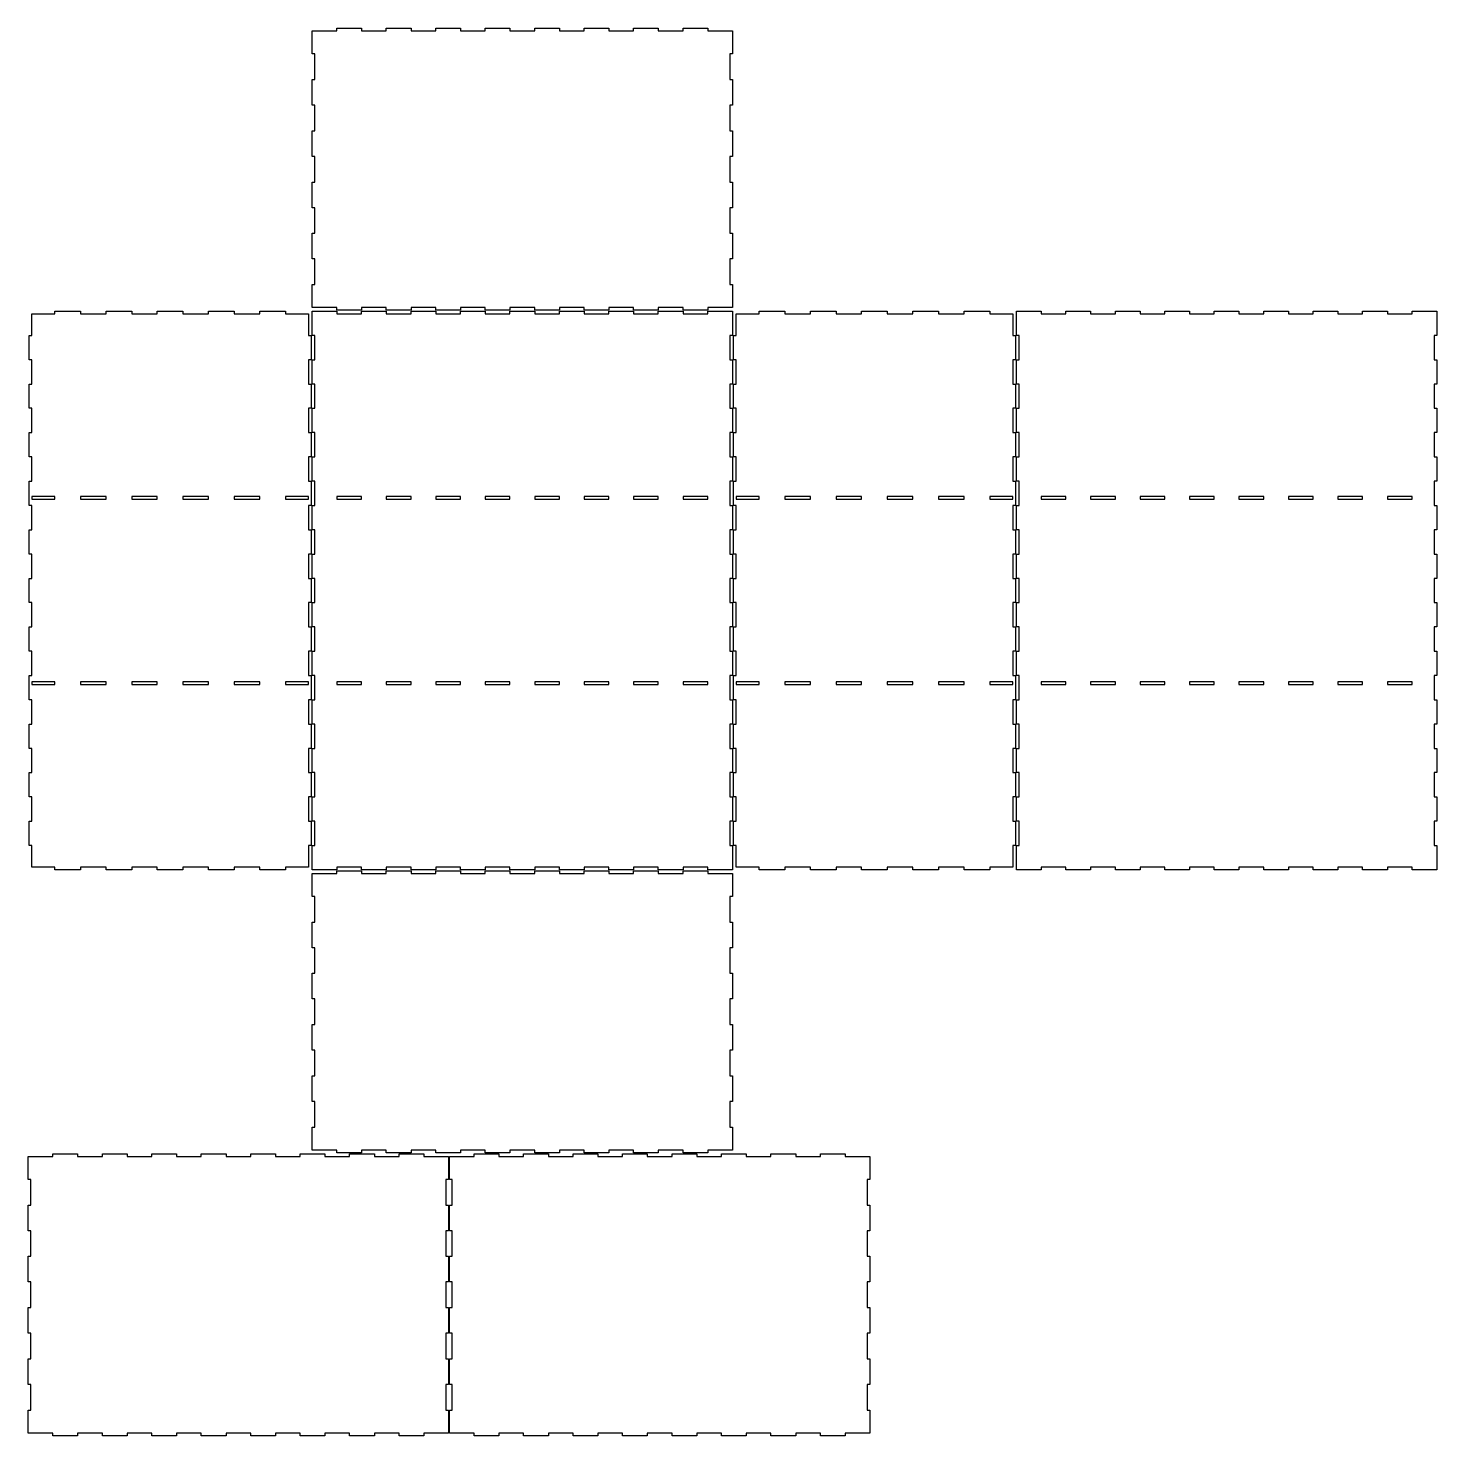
# Model space of a CAD drawing. Extents: x 0 to 1528, y -1231 to 296.
import ezdxf

# ---------------------------------------------------------------- set-up
doc = ezdxf.new("R2010")
doc.units = 0
doc.layers.add('Layer_1', color=7, linetype='CONTINUOUS')

msp = doc.modelspace()

# ---------------------------------------------------------------- linework, layer by layer
at = {"layer": 'Layer_1', "color": 7}
for points in [[(308, 293), (334.823529, 293), (334.823529, 296), (361.647059, 296), (361.647059, 293), (388.470588, 293), (388.470588, 296), (415.294118, 296), (415.294118, 293), (442.117647, 293), (442.117647, 296), (468.941176, 296), (468.941176, 293), (495.764706, 293), (495.764706, 296), (522.588235, 296), (522.588235, 293), (549.411765, 293), (549.411765, 296), (576.235294, 296), (576.235294, 293), (603.058824, 293), (603.058824, 296), (629.882353, 296), (629.882353, 293), (656.705882, 293), (656.705882, 296), (683.529412, 296), (683.529412, 293), (710.352941, 293), (710.352941, 296), (737.176471, 296), (737.176471, 293), (764, 293), (764, 268.181818), (761, 268.181818), (761, 240.363636), (764, 240.363636), (764, 212.545455), (761, 212.545455), (761, 184.727273), (764, 184.727273), (764, 156.909091), (761, 156.909091), (761, 129.090909), (764, 129.090909), (764, 101.272727), (761, 101.272727), (761, 73.454545), (764, 73.454545), (764, 45.636364), (761, 45.636364), (761, 17.818182), (764, 17.818182), (764, -7), (737.176471, -7), (737.176471, -10), (710.352941, -10), (710.352941, -7), (683.529412, -7), (683.529412, -10), (656.705882, -10), (656.705882, -7), (629.882353, -7), (629.882353, -10), (603.058824, -10), (603.058824, -7), (576.235294, -7), (576.235294, -10), (549.411765, -10), (549.411765, -7), (522.588235, -7), (522.588235, -10), (495.764706, -10), (495.764706, -7), (468.941176, -7), (468.941176, -10), (442.117647, -10), (442.117647, -7), (415.294118, -7), (415.294118, -10), (388.470588, -10), (388.470588, -7), (361.647059, -7), (361.647059, -10), (334.823529, -10), (334.823529, -7), (308, -7), (308, 17.818182), (311, 17.818182), (311, 45.636364), (308, 45.636364), (308, 73.454545), (311, 73.454545), (311, 101.272727), (308, 101.272727), (308, 129.090909), (311, 129.090909), (311, 156.909091), (308, 156.909091), (308, 184.727273), (311, 184.727273), (311, 212.545455), (308, 212.545455), (308, 240.363636), (311, 240.363636), (311, 268.181818), (308, 268.181818), (308, 293)], [(4, -14), (28.818182, -14), (28.818182, -11), (56.636364, -11), (56.636364, -14), (84.454545, -14), (84.454545, -11), (112.272727, -11), (112.272727, -14), (140.090909, -14), (140.090909, -11), (167.909091, -11), (167.909091, -14), (195.727273, -14), (195.727273, -11), (223.545455, -11), (223.545455, -14), (251.363636, -14), (251.363636, -11), (279.181818, -11), (279.181818, -14), (304, -14), (304, -37.347826), (307, -37.347826), (307, -63.695652), (304, -63.695652), (304, -90.043478), (307, -90.043478), (307, -116.391304), (304, -116.391304), (304, -142.73913), (307, -142.73913), (307, -169.086957), (304, -169.086957), (304, -195.434783), (307, -195.434783), (307, -221.782609), (304, -221.782609), (304, -248.130435), (307, -248.130435), (307, -274.478261), (304, -274.478261), (304, -300.826087), (307, -300.826087), (307, -327.173913), (304, -327.173913), (304, -353.521739), (307, -353.521739), (307, -379.869565), (304, -379.869565), (304, -406.217391), (307, -406.217391), (307, -432.565217), (304, -432.565217), (304, -458.913043), (307, -458.913043), (307, -485.26087), (304, -485.26087), (304, -511.608696), (307, -511.608696), (307, -537.956522), (304, -537.956522), (304, -564.304348), (307, -564.304348), (307, -590.652174), (304, -590.652174), (304, -614), (279.181818, -614), (279.181818, -617), (251.363636, -617), (251.363636, -614), (223.545455, -614), (223.545455, -617), (195.727273, -617), (195.727273, -614), (167.909091, -614), (167.909091, -617), (140.090909, -617), (140.090909, -614), (112.272727, -614), (112.272727, -617), (84.454545, -617), (84.454545, -614), (56.636364, -614), (56.636364, -617), (28.818182, -617), (28.818182, -614), (4, -614), (4, -590.652174), (1, -590.652174), (1, -564.304348), (4, -564.304348), (4, -537.956522), (1, -537.956522), (1, -511.608696), (4, -511.608696), (4, -485.26087), (1, -485.26087), (1, -458.913043), (4, -458.913043), (4, -432.565217), (1, -432.565217), (1, -406.217391), (4, -406.217391), (4, -379.869565), (1, -379.869565), (1, -353.521739), (4, -353.521739), (4, -327.173913), (1, -327.173913), (1, -300.826087), (4, -300.826087), (4, -274.478261), (1, -274.478261), (1, -248.130435), (4, -248.130435), (4, -221.782609), (1, -221.782609), (1, -195.434783), (4, -195.434783), (4, -169.086957), (1, -169.086957), (1, -142.73913), (4, -142.73913), (4, -116.391304), (1, -116.391304), (1, -90.043478), (4, -90.043478), (4, -63.695652), (1, -63.695652), (1, -37.347826), (4, -37.347826), (4, -14)], [(308, -11), (334.823529, -11), (334.823529, -14), (361.647059, -14), (361.647059, -11), (388.470588, -11), (388.470588, -14), (415.294118, -14), (415.294118, -11), (442.117647, -11), (442.117647, -14), (468.941176, -14), (468.941176, -11), (495.764706, -11), (495.764706, -14), (522.588235, -14), (522.588235, -11), (549.411765, -11), (549.411765, -14), (576.235294, -14), (576.235294, -11), (603.058824, -11), (603.058824, -14), (629.882353, -14), (629.882353, -11), (656.705882, -11), (656.705882, -14), (683.529412, -14), (683.529412, -11), (710.352941, -11), (710.352941, -14), (737.176471, -14), (737.176471, -11), (764, -11), (764, -37.347826), (761, -37.347826), (761, -63.695652), (764, -63.695652), (764, -90.043478), (761, -90.043478), (761, -116.391304), (764, -116.391304), (764, -142.73913), (761, -142.73913), (761, -169.086957), (764, -169.086957), (764, -195.434783), (761, -195.434783), (761, -221.782609), (764, -221.782609), (764, -248.130435), (761, -248.130435), (761, -274.478261), (764, -274.478261), (764, -300.826087), (761, -300.826087), (761, -327.173913), (764, -327.173913), (764, -353.521739), (761, -353.521739), (761, -379.869565), (764, -379.869565), (764, -406.217391), (761, -406.217391), (761, -432.565217), (764, -432.565217), (764, -458.913043), (761, -458.913043), (761, -485.26087), (764, -485.26087), (764, -511.608696), (761, -511.608696), (761, -537.956522), (764, -537.956522), (764, -564.304348), (761, -564.304348), (761, -590.652174), (764, -590.652174), (764, -617), (737.176471, -617), (737.176471, -614), (710.352941, -614), (710.352941, -617), (683.529412, -617), (683.529412, -614), (656.705882, -614), (656.705882, -617), (629.882353, -617), (629.882353, -614), (603.058824, -614), (603.058824, -617), (576.235294, -617), (576.235294, -614), (549.411765, -614), (549.411765, -617), (522.588235, -617), (522.588235, -614), (495.764706, -614), (495.764706, -617), (468.941176, -617), (468.941176, -614), (442.117647, -614), (442.117647, -617), (415.294118, -617), (415.294118, -614), (388.470588, -614), (388.470588, -617), (361.647059, -617), (361.647059, -614), (334.823529, -614), (334.823529, -617), (308, -617), (308, -590.652174), (311, -590.652174), (311, -564.304348), (308, -564.304348), (308, -537.956522), (311, -537.956522), (311, -511.608696), (308, -511.608696), (308, -485.26087), (311, -485.26087), (311, -458.913043), (308, -458.913043), (308, -432.565217), (311, -432.565217), (311, -406.217391), (308, -406.217391), (308, -379.869565), (311, -379.869565), (311, -353.521739), (308, -353.521739), (308, -327.173913), (311, -327.173913), (311, -300.826087), (308, -300.826087), (308, -274.478261), (311, -274.478261), (311, -248.130435), (308, -248.130435), (308, -221.782609), (311, -221.782609), (311, -195.434783), (308, -195.434783), (308, -169.086957), (311, -169.086957), (311, -142.73913), (308, -142.73913), (308, -116.391304), (311, -116.391304), (311, -90.043478), (308, -90.043478), (308, -63.695652), (311, -63.695652), (311, -37.347826), (308, -37.347826), (308, -11)], [(768, -14), (792.818182, -14), (792.818182, -11), (820.636364, -11), (820.636364, -14), (848.454545, -14), (848.454545, -11), (876.272727, -11), (876.272727, -14), (904.090909, -14), (904.090909, -11), (931.909091, -11), (931.909091, -14), (959.727273, -14), (959.727273, -11), (987.545455, -11), (987.545455, -14), (1015.363636, -14), (1015.363636, -11), (1043.181818, -11), (1043.181818, -14), (1068, -14), (1068, -37.347826), (1071, -37.347826), (1071, -63.695652), (1068, -63.695652), (1068, -90.043478), (1071, -90.043478), (1071, -116.391304), (1068, -116.391304), (1068, -142.73913), (1071, -142.73913), (1071, -169.086957), (1068, -169.086957), (1068, -195.434783), (1071, -195.434783), (1071, -221.782609), (1068, -221.782609), (1068, -248.130435), (1071, -248.130435), (1071, -274.478261), (1068, -274.478261), (1068, -300.826087), (1071, -300.826087), (1071, -327.173913), (1068, -327.173913), (1068, -353.521739), (1071, -353.521739), (1071, -379.869565), (1068, -379.869565), (1068, -406.217391), (1071, -406.217391), (1071, -432.565217), (1068, -432.565217), (1068, -458.913043), (1071, -458.913043), (1071, -485.26087), (1068, -485.26087), (1068, -511.608696), (1071, -511.608696), (1071, -537.956522), (1068, -537.956522), (1068, -564.304348), (1071, -564.304348), (1071, -590.652174), (1068, -590.652174), (1068, -614), (1043.181818, -614), (1043.181818, -617), (1015.363636, -617), (1015.363636, -614), (987.545455, -614), (987.545455, -617), (959.727273, -617), (959.727273, -614), (931.909091, -614), (931.909091, -617), (904.090909, -617), (904.090909, -614), (876.272727, -614), (876.272727, -617), (848.454545, -617), (848.454545, -614), (820.636364, -614), (820.636364, -617), (792.818182, -617), (792.818182, -614), (768, -614), (768, -590.652174), (765, -590.652174), (765, -564.304348), (768, -564.304348), (768, -537.956522), (765, -537.956522), (765, -511.608696), (768, -511.608696), (768, -485.26087), (765, -485.26087), (765, -458.913043), (768, -458.913043), (768, -432.565217), (765, -432.565217), (765, -406.217391), (768, -406.217391), (768, -379.869565), (765, -379.869565), (765, -353.521739), (768, -353.521739), (768, -327.173913), (765, -327.173913), (765, -300.826087), (768, -300.826087), (768, -274.478261), (765, -274.478261), (765, -248.130435), (768, -248.130435), (768, -221.782609), (765, -221.782609), (765, -195.434783), (768, -195.434783), (768, -169.086957), (765, -169.086957), (765, -142.73913), (768, -142.73913), (768, -116.391304), (765, -116.391304), (765, -90.043478), (768, -90.043478), (768, -63.695652), (765, -63.695652), (765, -37.347826), (768, -37.347826), (768, -14)], [(1072, -11), (1098.823529, -11), (1098.823529, -14), (1125.647059, -14), (1125.647059, -11), (1152.470588, -11), (1152.470588, -14), (1179.294118, -14), (1179.294118, -11), (1206.117647, -11), (1206.117647, -14), (1232.941176, -14), (1232.941176, -11), (1259.764706, -11), (1259.764706, -14), (1286.588235, -14), (1286.588235, -11), (1313.411765, -11), (1313.411765, -14), (1340.235294, -14), (1340.235294, -11), (1367.058824, -11), (1367.058824, -14), (1393.882353, -14), (1393.882353, -11), (1420.705882, -11), (1420.705882, -14), (1447.529412, -14), (1447.529412, -11), (1474.352941, -11), (1474.352941, -14), (1501.176471, -14), (1501.176471, -11), (1528, -11), (1528, -37.347826), (1525, -37.347826), (1525, -63.695652), (1528, -63.695652), (1528, -90.043478), (1525, -90.043478), (1525, -116.391304), (1528, -116.391304), (1528, -142.73913), (1525, -142.73913), (1525, -169.086957), (1528, -169.086957), (1528, -195.434783), (1525, -195.434783), (1525, -221.782609), (1528, -221.782609), (1528, -248.130435), (1525, -248.130435), (1525, -274.478261), (1528, -274.478261), (1528, -300.826087), (1525, -300.826087), (1525, -327.173913), (1528, -327.173913), (1528, -353.521739), (1525, -353.521739), (1525, -379.869565), (1528, -379.869565), (1528, -406.217391), (1525, -406.217391), (1525, -432.565217), (1528, -432.565217), (1528, -458.913043), (1525, -458.913043), (1525, -485.26087), (1528, -485.26087), (1528, -511.608696), (1525, -511.608696), (1525, -537.956522), (1528, -537.956522), (1528, -564.304348), (1525, -564.304348), (1525, -590.652174), (1528, -590.652174), (1528, -617), (1501.176471, -617), (1501.176471, -614), (1474.352941, -614), (1474.352941, -617), (1447.529412, -617), (1447.529412, -614), (1420.705882, -614), (1420.705882, -617), (1393.882353, -617), (1393.882353, -614), (1367.058824, -614), (1367.058824, -617), (1340.235294, -617), (1340.235294, -614), (1313.411765, -614), (1313.411765, -617), (1286.588235, -617), (1286.588235, -614), (1259.764706, -614), (1259.764706, -617), (1232.941176, -617), (1232.941176, -614), (1206.117647, -614), (1206.117647, -617), (1179.294118, -617), (1179.294118, -614), (1152.470588, -614), (1152.470588, -617), (1125.647059, -617), (1125.647059, -614), (1098.823529, -614), (1098.823529, -617), (1072, -617), (1072, -590.652174), (1075, -590.652174), (1075, -564.304348), (1072, -564.304348), (1072, -537.956522), (1075, -537.956522), (1075, -511.608696), (1072, -511.608696), (1072, -485.26087), (1075, -485.26087), (1075, -458.913043), (1072, -458.913043), (1072, -432.565217), (1075, -432.565217), (1075, -406.217391), (1072, -406.217391), (1072, -379.869565), (1075, -379.869565), (1075, -353.521739), (1072, -353.521739), (1072, -327.173913), (1075, -327.173913), (1075, -300.826087), (1072, -300.826087), (1072, -274.478261), (1075, -274.478261), (1075, -248.130435), (1072, -248.130435), (1072, -221.782609), (1075, -221.782609), (1075, -195.434783), (1072, -195.434783), (1072, -169.086957), (1075, -169.086957), (1075, -142.73913), (1072, -142.73913), (1072, -116.391304), (1075, -116.391304), (1075, -90.043478), (1072, -90.043478), (1072, -63.695652), (1075, -63.695652), (1075, -37.347826), (1072, -37.347826), (1072, -11)], [(4, -215), (28.818182, -215), (28.818182, -212), (4, -212), (4, -215)], [(56.636364, -215), (84.454545, -215), (84.454545, -212), (56.636364, -212), (56.636364, -215)], [(112.272727, -215), (140.090909, -215), (140.090909, -212), (112.272727, -212), (112.272727, -215)], [(167.909091, -215), (195.727273, -215), (195.727273, -212), (167.909091, -212), (167.909091, -215)], [(223.545455, -215), (251.363636, -215), (251.363636, -212), (223.545455, -212), (223.545455, -215)], [(279.181818, -215), (304, -215), (304, -212), (279.181818, -212), (279.181818, -215)], [(334.823529, -215), (361.647059, -215), (361.647059, -212), (334.823529, -212), (334.823529, -215)], [(388.470588, -215), (415.294118, -215), (415.294118, -212), (388.470588, -212), (388.470588, -215)], [(442.117647, -215), (468.941176, -215), (468.941176, -212), (442.117647, -212), (442.117647, -215)], [(495.764706, -215), (522.588235, -215), (522.588235, -212), (495.764706, -212), (495.764706, -215)], [(549.411765, -215), (576.235294, -215), (576.235294, -212), (549.411765, -212), (549.411765, -215)], [(603.058824, -215), (629.882353, -215), (629.882353, -212), (603.058824, -212), (603.058824, -215)], [(656.705882, -215), (683.529412, -215), (683.529412, -212), (656.705882, -212), (656.705882, -215)], [(710.352941, -215), (737.176471, -215), (737.176471, -212), (710.352941, -212), (710.352941, -215)], [(768, -215), (792.818182, -215), (792.818182, -212), (768, -212), (768, -215)], [(820.636364, -215), (848.454545, -215), (848.454545, -212), (820.636364, -212), (820.636364, -215)], [(876.272727, -215), (904.090909, -215), (904.090909, -212), (876.272727, -212), (876.272727, -215)], [(931.909091, -215), (959.727273, -215), (959.727273, -212), (931.909091, -212), (931.909091, -215)], [(987.545455, -215), (1015.363636, -215), (1015.363636, -212), (987.545455, -212), (987.545455, -215)], [(1043.181818, -215), (1068, -215), (1068, -212), (1043.181818, -212), (1043.181818, -215)], [(1098.823529, -215), (1125.647059, -215), (1125.647059, -212), (1098.823529, -212), (1098.823529, -215)], [(1152.470588, -215), (1179.294118, -215), (1179.294118, -212), (1152.470588, -212), (1152.470588, -215)], [(1206.117647, -215), (1232.941176, -215), (1232.941176, -212), (1206.117647, -212), (1206.117647, -215)], [(1259.764706, -215), (1286.588235, -215), (1286.588235, -212), (1259.764706, -212), (1259.764706, -215)], [(1313.411765, -215), (1340.235294, -215), (1340.235294, -212), (1313.411765, -212), (1313.411765, -215)], [(1367.058824, -215), (1393.882353, -215), (1393.882353, -212), (1367.058824, -212), (1367.058824, -215)], [(1420.705882, -215), (1447.529412, -215), (1447.529412, -212), (1420.705882, -212), (1420.705882, -215)], [(1474.352941, -215), (1501.176471, -215), (1501.176471, -212), (1474.352941, -212), (1474.352941, -215)], [(4, -416), (28.818182, -416), (28.818182, -413), (4, -413), (4, -416)], [(56.636364, -416), (84.454545, -416), (84.454545, -413), (56.636364, -413), (56.636364, -416)], [(112.272727, -416), (140.090909, -416), (140.090909, -413), (112.272727, -413), (112.272727, -416)], [(167.909091, -416), (195.727273, -416), (195.727273, -413), (167.909091, -413), (167.909091, -416)], [(223.545455, -416), (251.363636, -416), (251.363636, -413), (223.545455, -413), (223.545455, -416)], [(279.181818, -416), (304, -416), (304, -413), (279.181818, -413), (279.181818, -416)], [(334.823529, -416), (361.647059, -416), (361.647059, -413), (334.823529, -413), (334.823529, -416)], [(388.470588, -416), (415.294118, -416), (415.294118, -413), (388.470588, -413), (388.470588, -416)], [(442.117647, -416), (468.941176, -416), (468.941176, -413), (442.117647, -413), (442.117647, -416)], [(495.764706, -416), (522.588235, -416), (522.588235, -413), (495.764706, -413), (495.764706, -416)], [(549.411765, -416), (576.235294, -416), (576.235294, -413), (549.411765, -413), (549.411765, -416)], [(603.058824, -416), (629.882353, -416), (629.882353, -413), (603.058824, -413), (603.058824, -416)], [(656.705882, -416), (683.529412, -416), (683.529412, -413), (656.705882, -413), (656.705882, -416)], [(710.352941, -416), (737.176471, -416), (737.176471, -413), (710.352941, -413), (710.352941, -416)], [(768, -416), (792.818182, -416), (792.818182, -413), (768, -413), (768, -416)], [(820.636364, -416), (848.454545, -416), (848.454545, -413), (820.636364, -413), (820.636364, -416)], [(876.272727, -416), (904.090909, -416), (904.090909, -413), (876.272727, -413), (876.272727, -416)], [(931.909091, -416), (959.727273, -416), (959.727273, -413), (931.909091, -413), (931.909091, -416)], [(987.545455, -416), (1015.363636, -416), (1015.363636, -413), (987.545455, -413), (987.545455, -416)], [(1043.181818, -416), (1068, -416), (1068, -413), (1043.181818, -413), (1043.181818, -416)], [(1098.823529, -416), (1125.647059, -416), (1125.647059, -413), (1098.823529, -413), (1098.823529, -416)], [(1152.470588, -416), (1179.294118, -416), (1179.294118, -413), (1152.470588, -413), (1152.470588, -416)], [(1206.117647, -416), (1232.941176, -416), (1232.941176, -413), (1206.117647, -413), (1206.117647, -416)], [(1259.764706, -416), (1286.588235, -416), (1286.588235, -413), (1259.764706, -413), (1259.764706, -416)], [(1313.411765, -416), (1340.235294, -416), (1340.235294, -413), (1313.411765, -413), (1313.411765, -416)], [(1367.058824, -416), (1393.882353, -416), (1393.882353, -413), (1367.058824, -413), (1367.058824, -416)], [(1420.705882, -416), (1447.529412, -416), (1447.529412, -413), (1420.705882, -413), (1420.705882, -416)], [(1474.352941, -416), (1501.176471, -416), (1501.176471, -413), (1474.352941, -413), (1474.352941, -416)], [(308, -621), (334.823529, -621), (334.823529, -618), (361.647059, -618), (361.647059, -621), (388.470588, -621), (388.470588, -618), (415.294118, -618), (415.294118, -621), (442.117647, -621), (442.117647, -618), (468.941176, -618), (468.941176, -621), (495.764706, -621), (495.764706, -618), (522.588235, -618), (522.588235, -621), (549.411765, -621), (549.411765, -618), (576.235294, -618), (576.235294, -621), (603.058824, -621), (603.058824, -618), (629.882353, -618), (629.882353, -621), (656.705882, -621), (656.705882, -618), (683.529412, -618), (683.529412, -621), (710.352941, -621), (710.352941, -618), (737.176471, -618), (737.176471, -621), (764, -621), (764, -645.818182), (761, -645.818182), (761, -673.636364), (764, -673.636364), (764, -701.454545), (761, -701.454545), (761, -729.272727), (764, -729.272727), (764, -757.090909), (761, -757.090909), (761, -784.909091), (764, -784.909091), (764, -812.727273), (761, -812.727273), (761, -840.545455), (764, -840.545455), (764, -868.363636), (761, -868.363636), (761, -896.181818), (764, -896.181818), (764, -921), (737.176471, -921), (737.176471, -924), (710.352941, -924), (710.352941, -921), (683.529412, -921), (683.529412, -924), (656.705882, -924), (656.705882, -921), (629.882353, -921), (629.882353, -924), (603.058824, -924), (603.058824, -921), (576.235294, -921), (576.235294, -924), (549.411765, -924), (549.411765, -921), (522.588235, -921), (522.588235, -924), (495.764706, -924), (495.764706, -921), (468.941176, -921), (468.941176, -924), (442.117647, -924), (442.117647, -921), (415.294118, -921), (415.294118, -924), (388.470588, -924), (388.470588, -921), (361.647059, -921), (361.647059, -924), (334.823529, -924), (334.823529, -921), (308, -921), (308, -896.181818), (311, -896.181818), (311, -868.363636), (308, -868.363636), (308, -840.545455), (311, -840.545455), (311, -812.727273), (308, -812.727273), (308, -784.909091), (311, -784.909091), (311, -757.090909), (308, -757.090909), (308, -729.272727), (311, -729.272727), (311, -701.454545), (308, -701.454545), (308, -673.636364), (311, -673.636364), (311, -645.818182), (308, -645.818182), (308, -621)], [(0, -928), (26.823529, -928), (26.823529, -925), (53.647059, -925), (53.647059, -928), (80.470588, -928), (80.470588, -925), (107.294118, -925), (107.294118, -928), (134.117647, -928), (134.117647, -925), (160.941176, -925), (160.941176, -928), (187.764706, -928), (187.764706, -925), (214.588235, -925), (214.588235, -928), (241.411765, -928), (241.411765, -925), (268.235294, -925), (268.235294, -928), (295.058824, -928), (295.058824, -925), (321.882353, -925), (321.882353, -928), (348.705882, -928), (348.705882, -925), (375.529412, -925), (375.529412, -928), (402.352941, -928), (402.352941, -925), (429.176471, -925), (429.176471, -928), (456, -928), (456, -952.818182), (453, -952.818182), (453, -980.636364), (456, -980.636364), (456, -1008.454545), (453, -1008.454545), (453, -1036.272727), (456, -1036.272727), (456, -1064.090909), (453, -1064.090909), (453, -1091.909091), (456, -1091.909091), (456, -1119.727273), (453, -1119.727273), (453, -1147.545455), (456, -1147.545455), (456, -1175.363636), (453, -1175.363636), (453, -1203.181818), (456, -1203.181818), (456, -1228), (429.176471, -1228), (429.176471, -1231), (402.352941, -1231), (402.352941, -1228), (375.529412, -1228), (375.529412, -1231), (348.705882, -1231), (348.705882, -1228), (321.882353, -1228), (321.882353, -1231), (295.058824, -1231), (295.058824, -1228), (268.235294, -1228), (268.235294, -1231), (241.411765, -1231), (241.411765, -1228), (214.588235, -1228), (214.588235, -1231), (187.764706, -1231), (187.764706, -1228), (160.941176, -1228), (160.941176, -1231), (134.117647, -1231), (134.117647, -1228), (107.294118, -1228), (107.294118, -1231), (80.470588, -1231), (80.470588, -1228), (53.647059, -1228), (53.647059, -1231), (26.823529, -1231), (26.823529, -1228), (0, -1228), (0, -1203.181818), (3, -1203.181818), (3, -1175.363636), (0, -1175.363636), (0, -1147.545455), (3, -1147.545455), (3, -1119.727273), (0, -1119.727273), (0, -1091.909091), (3, -1091.909091), (3, -1064.090909), (0, -1064.090909), (0, -1036.272727), (3, -1036.272727), (3, -1008.454545), (0, -1008.454545), (0, -980.636364), (3, -980.636364), (3, -952.818182), (0, -952.818182), (0, -928)], [(457, -928), (483.823529, -928), (483.823529, -925), (510.647059, -925), (510.647059, -928), (537.470588, -928), (537.470588, -925), (564.294118, -925), (564.294118, -928), (591.117647, -928), (591.117647, -925), (617.941176, -925), (617.941176, -928), (644.764706, -928), (644.764706, -925), (671.588235, -925), (671.588235, -928), (698.411765, -928), (698.411765, -925), (725.235294, -925), (725.235294, -928), (752.058824, -928), (752.058824, -925), (778.882353, -925), (778.882353, -928), (805.705882, -928), (805.705882, -925), (832.529412, -925), (832.529412, -928), (859.352941, -928), (859.352941, -925), (886.176471, -925), (886.176471, -928), (913, -928), (913, -952.818182), (910, -952.818182), (910, -980.636364), (913, -980.636364), (913, -1008.454545), (910, -1008.454545), (910, -1036.272727), (913, -1036.272727), (913, -1064.090909), (910, -1064.090909), (910, -1091.909091), (913, -1091.909091), (913, -1119.727273), (910, -1119.727273), (910, -1147.545455), (913, -1147.545455), (913, -1175.363636), (910, -1175.363636), (910, -1203.181818), (913, -1203.181818), (913, -1228), (886.176471, -1228), (886.176471, -1231), (859.352941, -1231), (859.352941, -1228), (832.529412, -1228), (832.529412, -1231), (805.705882, -1231), (805.705882, -1228), (778.882353, -1228), (778.882353, -1231), (752.058824, -1231), (752.058824, -1228), (725.235294, -1228), (725.235294, -1231), (698.411765, -1231), (698.411765, -1228), (671.588235, -1228), (671.588235, -1231), (644.764706, -1231), (644.764706, -1228), (617.941176, -1228), (617.941176, -1231), (591.117647, -1231), (591.117647, -1228), (564.294118, -1228), (564.294118, -1231), (537.470588, -1231), (537.470588, -1228), (510.647059, -1228), (510.647059, -1231), (483.823529, -1231), (483.823529, -1228), (457, -1228), (457, -1203.181818), (460, -1203.181818), (460, -1175.363636), (457, -1175.363636), (457, -1147.545455), (460, -1147.545455), (460, -1119.727273), (457, -1119.727273), (457, -1091.909091), (460, -1091.909091), (460, -1064.090909), (457, -1064.090909), (457, -1036.272727), (460, -1036.272727), (460, -1008.454545), (457, -1008.454545), (457, -980.636364), (460, -980.636364), (460, -952.818182), (457, -952.818182), (457, -928)]]:
    msp.add_lwpolyline(points, dxfattribs=at)

doc.saveas('drawing.dxf')
